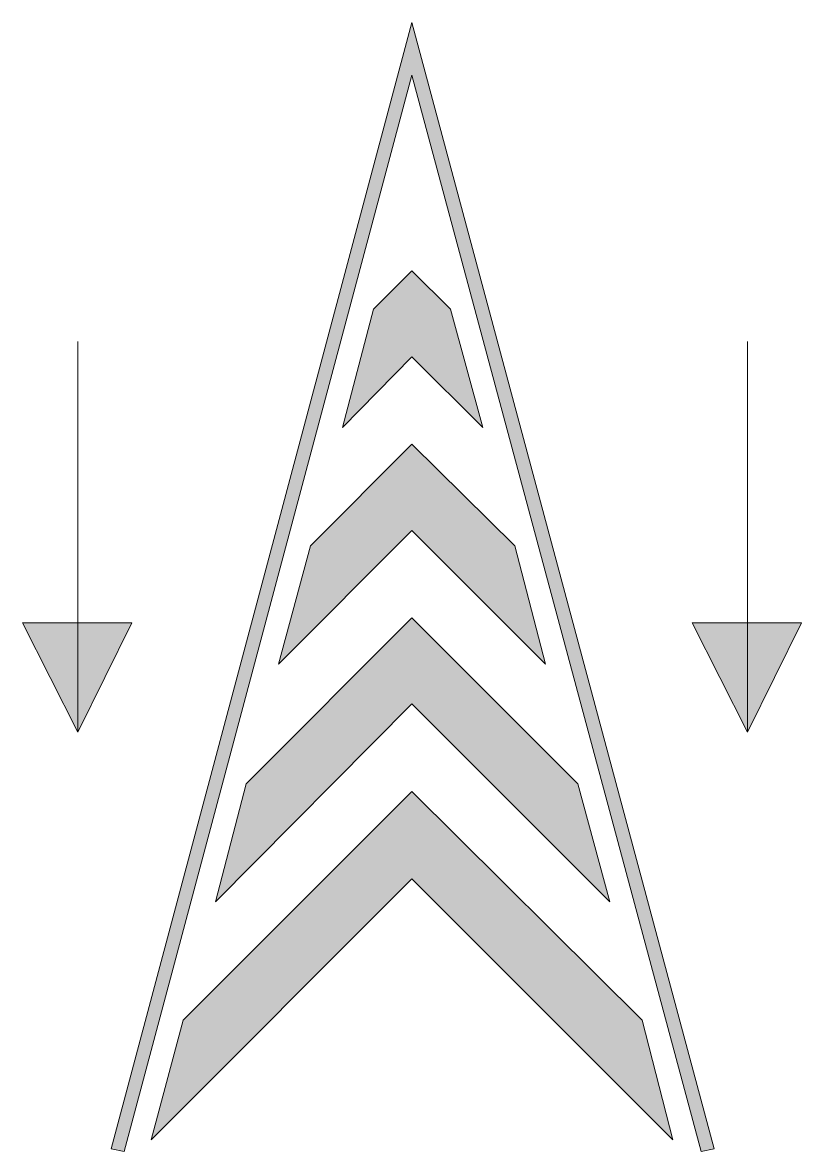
# Model space of a CAD drawing. Header units: metres. Extents: x 108 to 290, y 10 to 273.
import ezdxf

# ---------------------------------------------------------------- set-up
doc = ezdxf.new("R2010")
doc.units = ezdxf.units.M
doc.layers.add('FILL_WHITE_FFFFFF', color=7, linetype='Continuous', true_color=0xffffff)
doc.layers.add('STROKE_WHITE_FFFFFF', color=7, linetype='Continuous', true_color=0xffffff)

msp = doc.modelspace()

# ---------------------------------------------------------------- hatches: boundary and pattern name
at = {"layer": 'FILL_WHITE_FFFFFF', "true_color": 0xffffff}
h = msp.add_hatch(color=7, dxfattribs=at)
h.dxf.hatch_style = 1
h.paths.add_polyline_path([(269.55, 10.65), (266.55, 10.05), (199.05, 261.15), (131.85, 10.05), (128.85, 10.65), (199.05, 273.45), (269.55, 10.65)])
h = msp.add_hatch(color=7, dxfattribs=at)
h.dxf.hatch_style = 1
h.paths.add_polyline_path([(199.05, 195.45), (182.85, 178.95), (190.05, 206.55), (199.05, 215.55), (208.05, 206.55), (215.55, 178.95), (199.05, 195.45)])
h = msp.add_hatch(color=7, dxfattribs=at)
h.dxf.hatch_style = 1
h.paths.add_polyline_path([(199.05, 154.95), (167.85, 123.75), (175.35, 151.35), (199.05, 175.05), (223.05, 151.35), (230.25, 123.75), (199.05, 154.95)])
h = msp.add_hatch(color=7, dxfattribs=at)
h.dxf.hatch_style = 1
h.paths.add_polyline_path([(153.15, 68.25), (160.35, 95.85), (199.05, 134.55), (237.75, 95.85), (245.25, 68.25), (199.05, 114.45), (153.15, 68.25)])
h = msp.add_hatch(color=7, dxfattribs=at)
h.dxf.hatch_style = 1
h.paths.add_polyline_path([(121.05, 107.85), (108.15, 133.35), (133.65, 133.35), (121.05, 107.85)])
h = msp.add_hatch(color=7, dxfattribs=at)
h.dxf.hatch_style = 1
h.paths.add_polyline_path([(277.35, 107.85), (264.45, 133.35), (289.95, 133.35), (277.35, 107.85)])
h = msp.add_hatch(color=7, dxfattribs=at)
h.dxf.hatch_style = 1
h.paths.add_polyline_path([(252.75, 40.65), (259.95, 12.75), (199.05, 73.65), (138.15, 12.75), (145.65, 40.65), (199.05, 94.05), (252.75, 40.65)])

# ---------------------------------------------------------------- linework, layer by layer
at = {"layer": 'FILL_WHITE_FFFFFF', "lineweight": 0, "true_color": 0xffffff}
for points in [[(269.55, 10.65), (266.55, 10.05), (199.05, 261.15), (131.85, 10.05), (128.85, 10.65), (199.05, 273.45)], [(199.05, 195.45), (182.85, 178.95), (190.05, 206.55), (199.05, 215.55), (208.05, 206.55), (215.55, 178.95)], [(199.05, 154.95), (167.85, 123.75), (175.35, 151.35), (199.05, 175.05), (223.05, 151.35), (230.25, 123.75)], [(153.15, 68.25), (160.35, 95.85), (199.05, 134.55), (237.75, 95.85), (245.25, 68.25), (199.05, 114.45)], [(121.05, 107.85), (108.15, 133.35), (133.65, 133.35)], [(277.35, 107.85), (264.45, 133.35), (289.95, 133.35)], [(252.75, 40.65), (259.95, 12.75), (199.05, 73.65), (138.15, 12.75), (145.65, 40.65), (199.05, 94.05)]]:
    msp.add_lwpolyline(points, close=True, dxfattribs=at)
at = {"layer": 'STROKE_WHITE_FFFFFF', "lineweight": 0, "true_color": 0xffffff}
for points in [[(121.05, 107.85), (121.05, 199.05)], [(277.35, 107.85), (277.35, 199.05)]]:
    msp.add_lwpolyline(points, dxfattribs=at)

doc.saveas('drawing.dxf')
